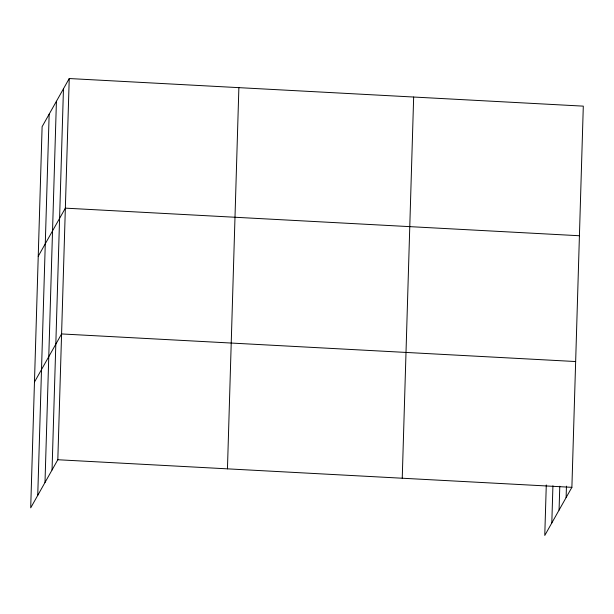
<?xml version="1.0" encoding="UTF-8"?>
<svg xmlns="http://www.w3.org/2000/svg" width="614" height="614" viewBox="0 0 614 614"><rect width="100%" height="100%" fill="white"/><g stroke="black" fill="none" stroke-linecap="round" stroke-linejoin="round"><path stroke-width="0.92" d="M37.746 495.36L49.158 114.166M44.999 482.481L56.419 101.287M52.044 469.979L63.465 88.784M69.236 78.538L42.113 126.668L30.7 507.862L57.816 459.74L69.236 78.538L583.3 106.138L571.887 487.332L544.764 535.462L546.283 484.953M227.456 468.843L238.877 87.648M402.239 478.229L413.659 97.035M551.809 522.959L552.922 485.789M559.07 510.08L559.784 486.25M566.116 497.578L566.453 486.142M38.237 256.268L65.353 208.146L579.416 235.745M34.468 382.069L61.584 333.939L575.648 361.539M57.816 459.74L571.887 487.332"/></g></svg>
